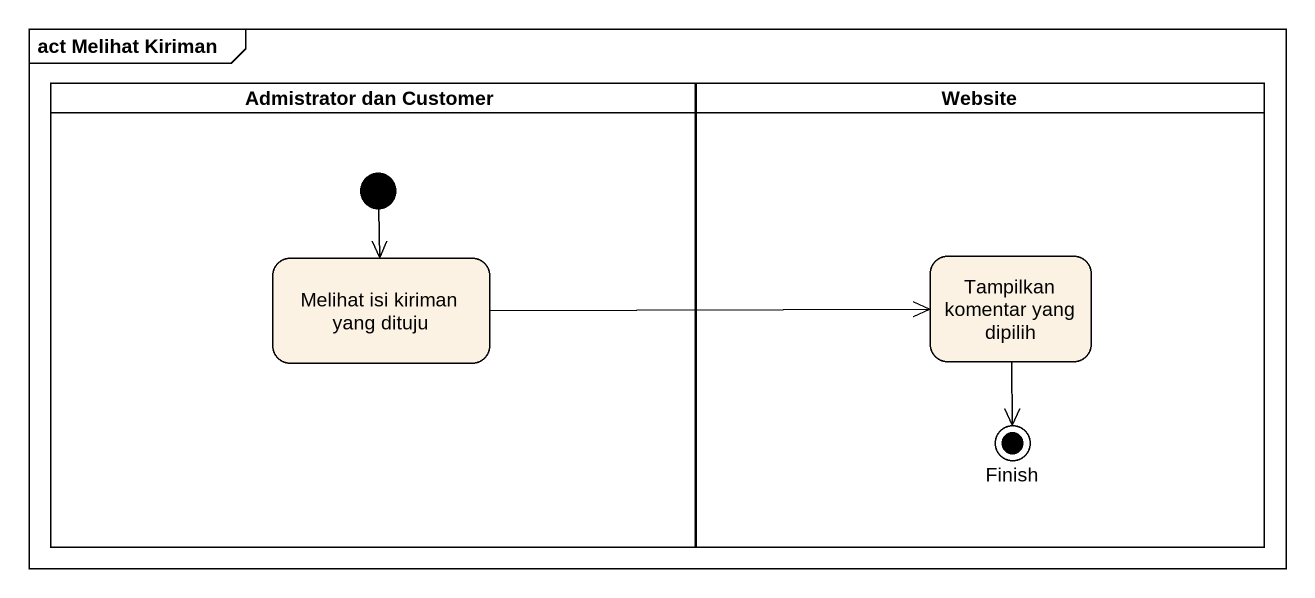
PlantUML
@startuml
mainframe act Melihat Kiriman
hide empty description
state "Admistrator dan Customer" as Admistrator_dan_Customer <<partition>> {
  state "Melihat isi kiriman yang dituju" as Melihat_isi_kiriman_yang
  [*] --> Melihat_isi_kiriman_yang
}
state Website <<partition>> {
  state "Tampilkan komentar yang dipilih" as Tampilkan_komentar_yang
  state Finish <<end>>
}
Melihat_isi_kiriman_yang -right-> Tampilkan_komentar_yang
Tampilkan_komentar_yang --> Finish
@enduml
